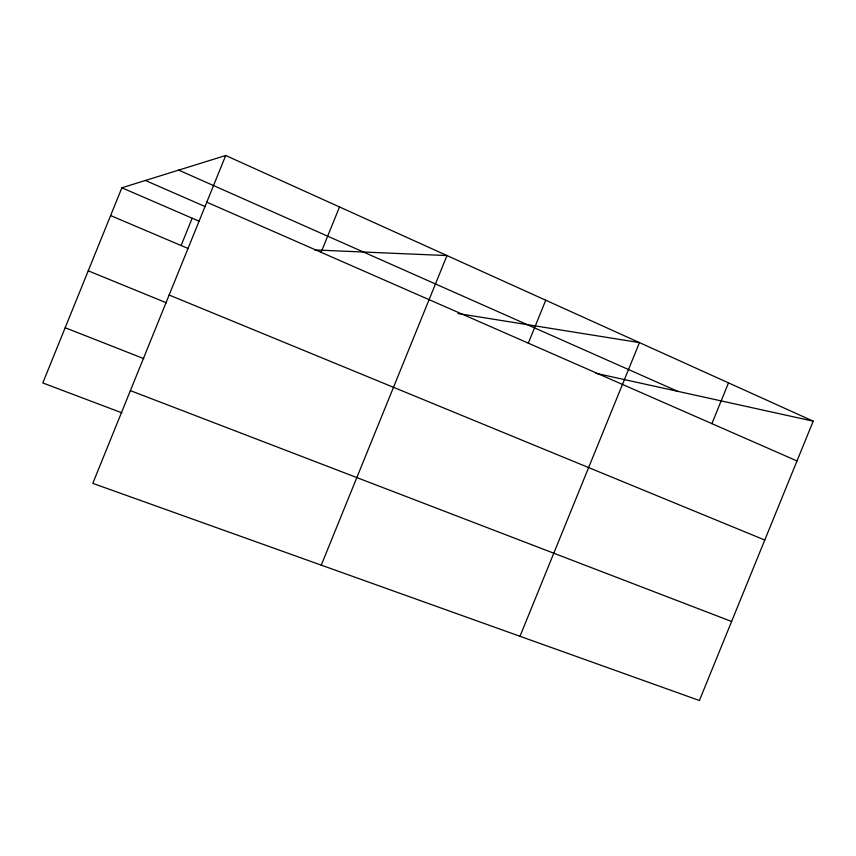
<?xml version="1.0" encoding="UTF-8"?>
<svg xmlns="http://www.w3.org/2000/svg" width="856" height="856" viewBox="0 0 856 856"><rect width="100%" height="100%" fill="white"/><g stroke="black" fill="none" stroke-linecap="round" stroke-linejoin="round"><path stroke-width="1.28" d="M225.706 155.492L92.79 483.362L699.405 700.508L813.2 421.173L225.706 155.492L121.873 187.785L42.8 382.953L121.841 412.817M181.108 245.522L192.172 218.216M321.107 252.317L339.511 206.959M321.268 565.142L446.993 255.57L314.73 249.941M528.312 343.149L545.754 300.231M519.999 636.286L639.464 342.603L458.014 313.542M711.903 423.645L728.499 382.867M595.894 373.302L813.2 421.173M130.39 390.625L731.602 621.488M65.174 327.73L143.797 358.643M88.232 270.828L166.428 302.821M169.146 295.02L764.783 540.04M110.617 215.573L188.406 248.625M121.873 187.785L199.459 221.362M145.402 180.466L205.151 206.585M206.778 202.187L797 460.945M178.679 170.119L677.61 391.299"/></g></svg>
